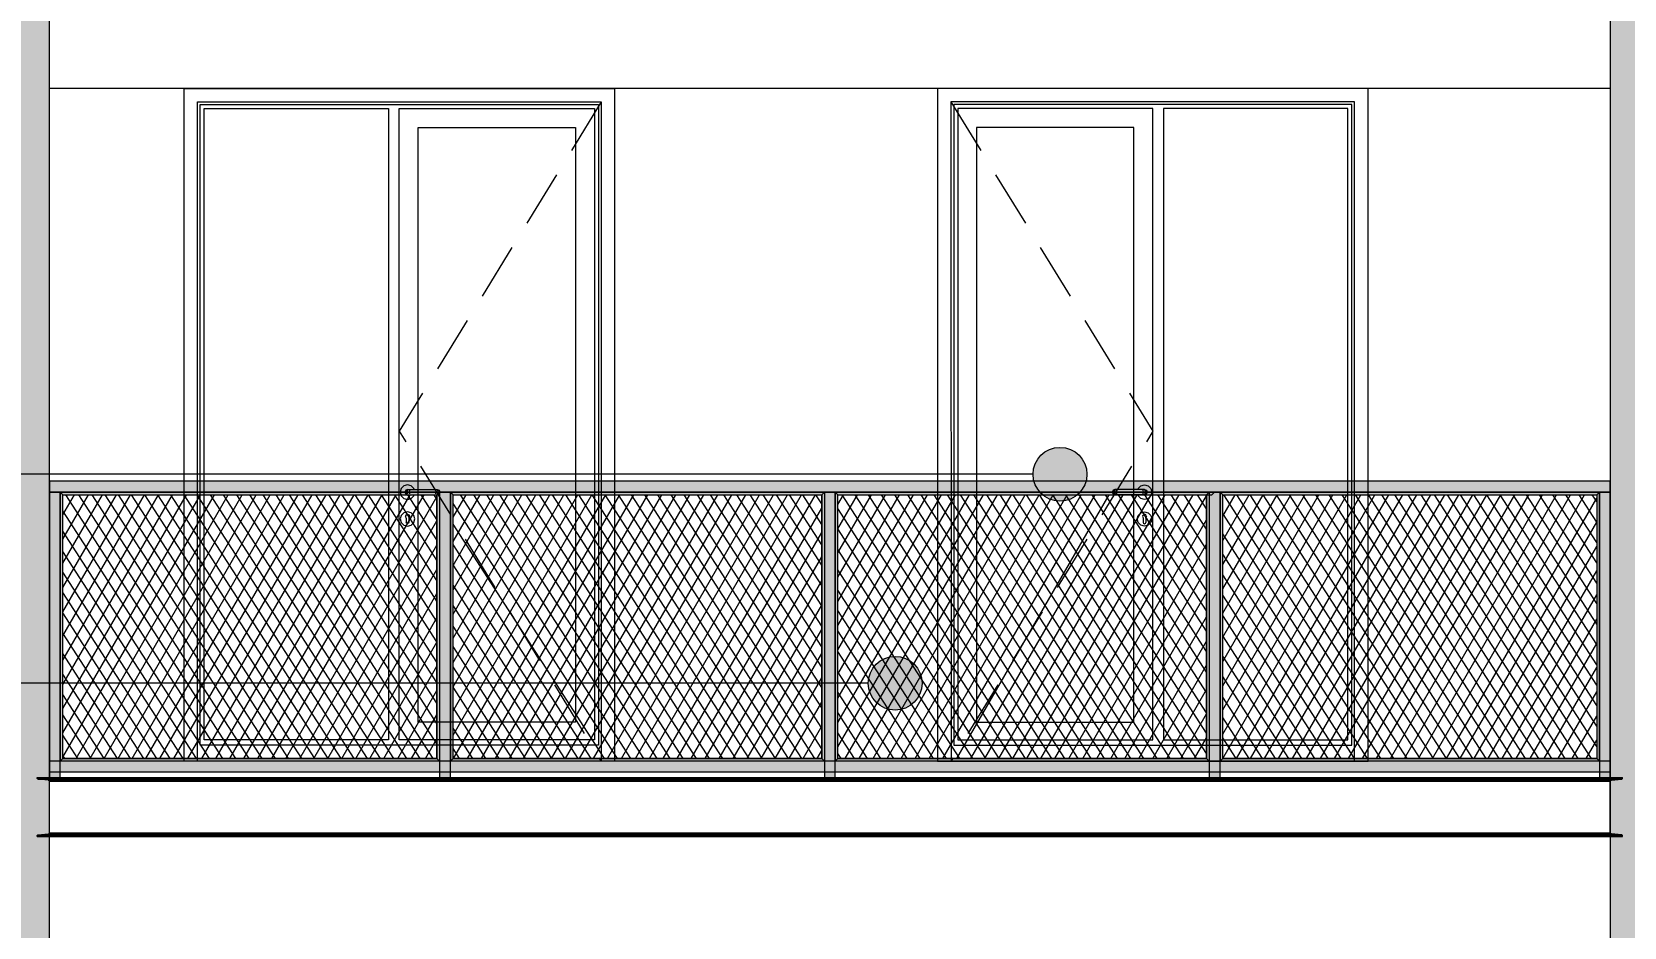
# Model space of a CAD drawing. Header units: millimetres. Extents: x 476244520 to 476657119, y 4620824743 to 4621446928.
# Drawn here: x 476540564 to 476546481, y 4621075329 to 4621078656 of the extents above; entities that cross this region are included whole.
import ezdxf

# ---------------------------------------------------------------- set-up
doc = ezdxf.new("R2010")
doc.units = ezdxf.units.MM
doc.header["$MEASUREMENT"] = 0
doc.linetypes.add('Hidden Line', pattern=[317.5, 211.666667, -105.833333])
for name, color, linetype, lineweight in [('2D Drafting - General_Pen_No__30_Pen_No__9_Pen_No__9_Pen_No__253', 252, 'Continuous', 0), ('2D Drafting - General_Pen_No__30_Pen_No__9_Pen_No__9_Pen_No__7', 7, 'Continuous', 0), ('2D Drafting - General_Pen_No__7_Pen_No__7', 7, 'Continuous', 0), ('New_2D Drafting - General_Pen_No__30_Pen_No__9_Pen_No__9_Pen_No__255', 255, 'Continuous', 0), ('New_2D Drafting - General_Pen_No__30_Pen_No__9_Pen_No__9_Pen_No__7', 7, 'Continuous', 0), ('New_2D Drafting - General_Pen_No__4', 7, 'Continuous', 0), ('New_2D Drafting - General_Pen_No__7', 7, 'Continuous', 0), ('New_Structural - Bearing_Pen_No__250', 7, 'Continuous', 0), ('Structural - Bearing_Pen_No__250', 7, 'Continuous', 0), ('zoma_Pen_No__142', 142, 'Continuous', 0), ('zoma_Pen_No__5_Pen_No__142', 142, 'Continuous', 0)]:
    doc.layers.add(name, color=color, linetype=linetype, lineweight=lineweight)
doc.layers.add('zoma', color=7, linetype='Continuous')
doc.layers.add('zoma_Pen_No__5', color=7, linetype='Continuous')
doc.styles.add('GENERATED_STYLE_2', font='arial.ttf')
doc.dimstyles.new('GENERATED_STYLE__1', dxfattribs={"dimtxt": 200, "dimasz": 64.421331, "dimexe": 0.18, "dimexo": 3, "dimgap": 0.09, "dimtad": 1, "dimtih": 1, "dimtoh": 1, "dimlfac": 0.001, "dimzin": 0, "dimdsep": 46, "dimtxsty": 'GENERATED_STYLE_2', "dimblk": 'ARROWHEAD_2', "dimblk1": 'ARROWHEAD_2', "dimblk2": 'ARROWHEAD_2', "dimcen": 0.09, "dimclrd": 142, "dimclre": 142, "dimclrt": 142, "dimadec": 0, "dimazin": 0, "dimtfac": 1, "dimtdec": 4, "dimtmove": 0, "dimatfit": 3, "dimfxl": 1, "dimtolj": 1, "dimtzin": 0, "dimarcsym": 0})
pattern_1 = [(60, (476844527.15, 4621385791.044), (-38.971143, 22.5), []), (122.833095, (476844527.15, 4621385791.044), (36.8060797, 18.75), [])]

# ---------------------------------------------------------------- blocks, each defined once
blk = doc.blocks.new('*D172', base_point=(476844527.1, 4621385791))
at = {"layer": 'zoma_Pen_No__142', "color": 142, "linetype": 'Continuous', "lineweight": 0, "transparency": 16777216}
for p, q in [((476539702.8, 4621067661.4), (476539702.8, 4621067788.5)), ((476581502.8, 4621067661.4), (476581502.8, 4621067788.5)), ((476539661.3, 4621067725), (476539702.8, 4621067725)), ((476539727.3, 4621067767.3), (476539678.3, 4621067682.6)), ((476539702.8, 4621067725), (476581502.8, 4621067725)), ((476581478.3, 4621067682.6), (476581527.3, 4621067767.3)), ((476581502.8, 4621067725), (476581544.2, 4621067725))]:
    blk.add_line(p, q, dxfattribs=at)
at = {"layer": 'zoma_Pen_No__142', "color": 142, "lineweight": 0, "transparency": 16777216, "insert": (476560260.9, 4621067765), "char_height": 200, "attachment_point": 7, "style": 'GENERATED_STYLE_2'}
blk.add_mtext('\\A1;{\\pql;\\fArial CYR|b0|i0|c204|p34;41.80}', dxfattribs=at)
blk = doc.blocks.new('ARROWHEAD_2')
at = {"color": 0, "linetype": 'Continuous', "lineweight": 0}
for p, q in [((0, 0), (-1, 0)), ((-0.378, -0.655), (0.378, 0.655))]:
    blk.add_line(p, q, dxfattribs=at)
blk = doc.blocks.new('Line_11', base_point=(476544384.3, 4621077011.7))
at = {"layer": 'zoma_Pen_No__5_Pen_No__142', "linetype": 'Continuous', "lineweight": 0}
blk.add_hatch(color=142, dxfattribs=at).paths.add_polyline_path([(476544284.3, 4621077011.7), (476544291.9, 4621076973.4), (476544313.6, 4621076941), (476544346.1, 4621076919.3), (476544384.3, 4621076911.7), (476544422.6, 4621076919.3), (476544455, 4621076941), (476544476.7, 4621076973.4), (476544484.3, 4621077011.7), (476544476.7, 4621077050), (476544455, 4621077082.4), (476544422.6, 4621077104.1), (476544384.3, 4621077111.7), (476544346.1, 4621077104.1), (476544313.6, 4621077082.4), (476544291.9, 4621077050)])
at = {"layer": 'zoma_Pen_No__5_Pen_No__142', "color": 142, "linetype": 'Continuous', "lineweight": 0}
blk.add_line((476544284.3, 4621077011.7), (476530057.6, 4621077011.7), dxfattribs=at)
blk.add_circle((476544384.3, 4621077011.7), 100, dxfattribs=at)
blk = doc.blocks.new('Line_13', base_point=(476543771.8, 4621076235.2))
at = {"layer": 'zoma_Pen_No__5_Pen_No__142', "linetype": 'Continuous', "lineweight": 0}
blk.add_hatch(color=142, dxfattribs=at).paths.add_polyline_path([(476543671.8, 4621076235.2), (476543679.4, 4621076196.9), (476543701.1, 4621076164.5), (476543733.5, 4621076142.8), (476543771.8, 4621076135.2), (476543810.1, 4621076142.8), (476543842.5, 4621076164.5), (476543864.2, 4621076196.9), (476543871.8, 4621076235.2), (476543864.2, 4621076273.4), (476543842.5, 4621076305.9), (476543810.1, 4621076327.6), (476543771.8, 4621076335.2), (476543733.5, 4621076327.6), (476543701.1, 4621076305.9), (476543679.4, 4621076273.4)])
at = {"layer": 'zoma_Pen_No__5_Pen_No__142', "color": 142, "linetype": 'Continuous', "lineweight": 0}
blk.add_line((476543671.8, 4621076235.2), (476530051.6, 4621076235.2), dxfattribs=at)
blk.add_circle((476543771.8, 4621076235.2), 100, dxfattribs=at)

msp = doc.modelspace()

# ---------------------------------------------------------------- hatches: boundary and pattern name
at = {"layer": '2D Drafting - General_Pen_No__30_Pen_No__9_Pen_No__9_Pen_No__253', "linetype": 'Continuous', "lineweight": 0}
h = msp.add_hatch(dxfattribs=at)
h.set_pattern_fill('BRICK___RUNNING_BOND', color=252, style=0, pattern_type=2)
h.set_pattern_definition([(0, (476584677.18, 4621075479.1), (0, 66.64), []), (90, (476584677.18, 4621075479.1), (-244.8, 0), [66.64, -66.64]), (90, (476584799.58, 4621075545.74), (-244.8, 0), [66.64, -66.64])])
h.paths.add_polyline_path([(476539459.138, 4621072645.531), (476540629.005, 4621072645.531), (476540629.014, 4621075245.539), (476540629.014, 4621076667.176), (476540629.014, 4621084845.531), (476540629.014, 4621085057.885), (476540629.014, 4621085545.532), (476546429.014, 4621085545.532), (476546429.014, 4621072645.531), (476553686.976, 4621072645.531), (476553729.155, 4621072645.531), (476553729.155, 4621075945.533), (476553729.155, 4621078445.544), (476553729.155, 4621079070.057), (476553729.155, 4621085545.544), (476557529.011, 4621085545.544), (476557529.011, 4621075245.549), (476556929.206, 4621075245.549), (476556929.206, 4621070445.499), (476563929.127, 4621070445.499), (476563929.127, 4621075251.999), (476563329.323, 4621075251.999), (476563329.323, 4621085545.544), (476567129.179, 4621085545.544), (476567129.179, 4621072645.445), (476569940.806, 4621072645.445), (476569940.806, 4621072645.531), (476570829.494, 4621072645.531), (476572429.494, 4621072645.531), (476574429.014, 4621072645.531), (476574429.014, 4621085545.532), (476580229.014, 4621085545.532), (476580229.014, 4621072645.531), (476581399.049, 4621072645.531), (476581399.049, 4621085945.125), (476580317.511, 4621085945.125), (476574428.978, 4621085945.125), (476553729.155, 4621085945.125), (476546829.014, 4621085945.125), (476539459.138, 4621085945.125)])
h.paths.add_polyline_path([(476546829.014, 4621082345.544), (476546829.014, 4621084845.531), (476553329.014, 4621084845.531), (476553329.014, 4621082345.544)], flags=0)
h.paths.add_polyline_path([(476546829.014, 4621075945.533), (476546829.014, 4621078445.544), (476553329.014, 4621078445.544), (476553329.014, 4621075945.533)], flags=0)
h.paths.add_polyline_path([(476546829.014, 4621079145.544), (476546829.014, 4621081645.544), (476553329.014, 4621081645.544), (476553329.014, 4621079145.544)], flags=0)
h.paths.add_polyline_path([(476549474.939, 4621072745.581), (476549479.055, 4621072745.581), (476549479.055, 4621075245.581), (476547879.055, 4621075245.582), (476547879.055, 4621072745.581)], flags=0)
h.paths.add_polyline_path([(476559629.231, 4621083245.531), (476559629.231, 4621084845.531), (476558029.231, 4621084845.531), (476558029.231, 4621083245.531)], flags=0)
h.paths.add_polyline_path([(476559629.231, 4621073645.531), (476559629.231, 4621075245.531), (476558029.231, 4621075245.531), (476558029.231, 4621073645.531)], flags=0)
h.paths.add_polyline_path([(476558029.236, 4621076845.531), (476559629.236, 4621076845.531), (476559629.236, 4621078445.531), (476558029.236, 4621078445.531)], flags=0)
h.paths.add_polyline_path([(476559629.236, 4621080045.531), (476559629.236, 4621081645.531), (476558029.236, 4621081645.531), (476558029.236, 4621080045.531)], flags=0)
h.paths.add_polyline_path([(476559629.014, 4621071445.531), (476559629.014, 4621072045.531), (476558029.442, 4621072045.531), (476558029.442, 4621071445.531)], flags=0)
h.paths.add_polyline_path([(476561228.792, 4621078445.531), (476561228.792, 4621076845.531), (476562828.792, 4621076845.531), (476562828.792, 4621078445.531)], flags=0)
h.paths.add_polyline_path([(476561228.792, 4621080045.531), (476562828.792, 4621080045.531), (476562828.792, 4621081645.531), (476561228.792, 4621081645.531)], flags=0)
h.paths.add_polyline_path([(476561228.797, 4621084845.531), (476561228.797, 4621083245.531), (476562828.797, 4621083245.531), (476562828.797, 4621084845.531)], flags=0)
h.paths.add_polyline_path([(476562828.369, 4621071445.531), (476562828.369, 4621072045.531), (476561228.797, 4621072045.531), (476561228.797, 4621071445.531)], flags=0)
h.paths.add_polyline_path([(476561228.797, 4621073645.531), (476562828.797, 4621073645.531), (476562828.797, 4621075245.531), (476561228.797, 4621075245.531)], flags=0)
h.paths.add_polyline_path([(476568178.997, 4621081645.582), (476568178.997, 4621079145.581), (476569778.997, 4621079145.581), (476569778.997, 4621081645.581)], flags=0)
h.paths.add_polyline_path([(476569778.997, 4621075945.581), (476569778.997, 4621078445.581), (476568178.997, 4621078445.582), (476568178.997, 4621075945.581)], flags=0)
h.paths.add_polyline_path([(476568178.997, 4621082345.581), (476569778.997, 4621082345.581), (476569778.997, 4621084845.581), (476568178.997, 4621084845.582)], flags=0)
h.paths.add_polyline_path([(476571779.011, 4621084845.581), (476571779.011, 4621082345.581), (476573379.011, 4621082345.581), (476573379.011, 4621084845.582)], flags=0)
h.paths.add_polyline_path([(476571779.011, 4621081645.581), (476571779.011, 4621079145.581), (476573379.011, 4621079145.581), (476573379.011, 4621081645.582)], flags=0)
h.paths.add_polyline_path([(476571779.011, 4621075245.581), (476571779.011, 4621072745.581), (476571783.128, 4621072745.581), (476573379.011, 4621072745.581), (476573379.011, 4621075245.582)], flags=0)
h.paths.add_polyline_path([(476571779.011, 4621075945.581), (476573379.011, 4621075945.581), (476573379.011, 4621078445.582), (476571779.011, 4621078445.581)], flags=0)
at = {"layer": 'New_2D Drafting - General_Pen_No__30_Pen_No__9_Pen_No__9_Pen_No__255', "linetype": 'Continuous', "lineweight": 0}
for points in [[(476540629.014, 4621076985.535), (476540629.014, 4621076945.535), (476546429.014, 4621076945.535), (476546429.014, 4621076985.535)], [(476540629.014, 4621075885.541), (476540669.014, 4621075885.541), (476540669.014, 4621076945.535), (476540629.014, 4621076945.535)], [(476540669.014, 4621075945.507), (476540679.014, 4621075955.507), (476540679.014, 4621076935.535), (476540669.014, 4621076945.535)], [(476542069.014, 4621076935.535), (476542079.014, 4621076945.535), (476540669.014, 4621076945.535), (476540679.014, 4621076935.535)], [(476542079.014, 4621075945.507), (476542069.014, 4621075955.507), (476542069.014, 4621076935.535), (476542079.014, 4621076945.535)], [(476542079.014, 4621075885.507), (476542119.014, 4621075885.507), (476542119.014, 4621076945.535), (476542079.014, 4621076945.535)], [(476542119.014, 4621075945.533), (476542129.014, 4621075955.533), (476542129.014, 4621076935.561), (476542119.014, 4621076945.561)], [(476543499.014, 4621076935.535), (476543509.014, 4621076945.535), (476542119.014, 4621076945.535), (476542129.014, 4621076935.535)], [(476543509.014, 4621075945.507), (476543499.014, 4621075955.507), (476543499.014, 4621076935.535), (476543509.014, 4621076945.535)], [(476543509.014, 4621075885.507), (476543549.014, 4621075885.507), (476543549.014, 4621076945.535), (476543509.014, 4621076945.535)], [(476543549.014, 4621075945.533), (476543559.014, 4621075955.533), (476543559.014, 4621076935.561), (476543549.014, 4621076945.561)], [(476544949.014, 4621076935.561), (476544959.014, 4621076945.561), (476543549.014, 4621076945.561), (476543559.014, 4621076935.561)], [(476544939.014, 4621075945.507), (476544929.014, 4621075955.507), (476544929.014, 4621076935.535), (476544939.014, 4621076945.535)], [(476544939.014, 4621075885.507), (476544979.014, 4621075885.507), (476544979.014, 4621076945.535), (476544939.014, 4621076945.535)], [(476544979.014, 4621075945.533), (476544989.014, 4621075955.533), (476544989.014, 4621076935.535), (476544979.014, 4621076945.535)], [(476546379.04, 4621076935.535), (476546389.04, 4621076945.535), (476544979.014, 4621076945.535), (476544989.014, 4621076935.535)], [(476546389.014, 4621076945.535), (476546378.928, 4621076935.535), (476546378.928, 4621075955.533), (476546389.014, 4621075945.533)], [(476546389.014, 4621075885.541), (476546429.014, 4621075885.541), (476546429.014, 4621076945.535), (476546389.014, 4621076945.535)], [(476542069.014, 4621075955.533), (476542079.014, 4621075945.533), (476540669.04, 4621075945.533), (476540679.04, 4621075955.533)], [(476543499.014, 4621075955.507), (476543508.989, 4621075945.533), (476542118.988, 4621075945.533), (476542128.994, 4621075955.539)], [(476544929.014, 4621075955.559), (476544939.04, 4621075945.533), (476543549.014, 4621075945.533), (476543559.04, 4621075955.559)], [(476546378.928, 4621075955.533), (476546389.014, 4621075945.533), (476544979.014, 4621075945.533), (476544989.014, 4621075955.533)], [(476540629.014, 4621075945.533), (476540629.014, 4621075905.533), (476546429.014, 4621075905.533), (476546429.014, 4621075945.533)]]:
    msp.add_hatch(color=255, dxfattribs=at).paths.add_polyline_path(points)
at = {"layer": 'New_2D Drafting - General_Pen_No__7', "linetype": 'Continuous', "lineweight": 0}
h = msp.add_hatch(dxfattribs=at)
h.set_pattern_fill('BATT_INSULATION', style=0, pattern_type=2)
h.set_pattern_definition(pattern_1)
h.paths.add_polyline_path([(476540679.014, 4621076935.535), (476542069.014, 4621076935.535), (476542069.014, 4621075955.533), (476540679.014, 4621075955.533)])
h = msp.add_hatch(dxfattribs=at)
h.set_pattern_fill('BATT_INSULATION', style=0, pattern_type=2)
h.set_pattern_definition(pattern_1)
h.paths.add_polyline_path([(476542128.988, 4621076935.535), (476543499.014, 4621076935.535), (476543499.014, 4621075955.507), (476542128.988, 4621075955.507)])
h = msp.add_hatch(dxfattribs=at)
h.set_pattern_fill('BATT_INSULATION', style=0, pattern_type=2)
h.set_pattern_definition(pattern_1)
h.paths.add_polyline_path([(476543559.014, 4621076935.561), (476544929.014, 4621076935.561), (476544929.014, 4621075955.559), (476543559.014, 4621075955.559)])
h = msp.add_hatch(dxfattribs=at)
h.set_pattern_fill('BATT_INSULATION', style=0, pattern_type=2)
h.set_pattern_definition(pattern_1)
h.paths.add_polyline_path([(476544989.014, 4621076935.535), (476546378.928, 4621076935.535), (476546378.928, 4621075955.533), (476544989.014, 4621075955.533)])

# ---------------------------------------------------------------- linework, layer by layer
at = {"layer": '2D Drafting - General_Pen_No__30_Pen_No__9_Pen_No__9_Pen_No__7', "color": 7, "linetype": 'Continuous', "lineweight": 0, "flags": 128}
msp.add_lwpolyline([(476574428.978, 4621085945.125), (476553729.155, 4621085945.125), (476546829.014, 4621085945.125), (476539459.138, 4621085945.125), (476539459.138, 4621072645.531), (476540629.005, 4621072645.531), (476540629.014, 4621075245.539), (476540629.014, 4621076667.176), (476540629.014, 4621084845.531), (476540629.014, 4621085057.885), (476540629.014, 4621085545.532), (476546429.014, 4621085545.532), (476546429.014, 4621072645.531), (476553686.976, 4621072645.531), (476553729.155, 4621072645.531), (476553729.155, 4621075945.533), (476553729.155, 4621078445.544), (476553729.155, 4621079070.057), (476553729.155, 4621085545.544), (476557529.011, 4621085545.544), (476557529.011, 4621075245.549), (476556929.206, 4621075245.549), (476556929.206, 4621070445.499), (476563929.127, 4621070445.499)], dxfattribs=at)
at = {"layer": '2D Drafting - General_Pen_No__7_Pen_No__7', "color": 7, "linetype": 'Continuous', "lineweight": 0, "flags": 128}
for points in [[(476542724.882, 4621075945.538), (476541128.999, 4621075945.543), (476541129.007, 4621078445.544), (476542729.007, 4621078445.538)], [(476542729.007, 4621078445.538), (476542728.999, 4621075945.538), (476542724.882, 4621075945.538)], [(476543933.435, 4621075945.538), (476545529.319, 4621075945.544), (476545529.31, 4621078445.544), (476543929.31, 4621078445.538)], [(476543929.31, 4621078445.538), (476543929.319, 4621075945.538), (476543933.435, 4621075945.538)]]:
    msp.add_lwpolyline(points, dxfattribs=at)
for points in [[(476541179.007, 4621078395.542), (476542679.007, 4621078395.537), (476542678.999, 4621075945.538), (476541178.999, 4621075945.545)], [(476541189.007, 4621078385.542), (476542669.007, 4621078385.537), (476542668.999, 4621076005.54), (476541188.999, 4621076005.545)], [(476545479.31, 4621078395.542), (476543979.31, 4621078395.537), (476543979.319, 4621075945.538), (476545479.319, 4621075945.545)], [(476545469.31, 4621078385.542), (476543989.31, 4621078385.537), (476543989.318, 4621076005.54), (476545469.318, 4621076005.545)], [(476541204.007, 4621078370.542), (476541889.007, 4621078370.54), (476541888.999, 4621076025.542), (476541203.999, 4621076025.545)], [(476541929.003, 4621078370.54), (476542654.007, 4621078370.537), (476542653.999, 4621076025.54), (476541928.999, 4621076025.542)], [(476544729.314, 4621078370.54), (476544004.31, 4621078370.537), (476544004.318, 4621076025.54), (476544729.318, 4621076025.542)], [(476545454.31, 4621078370.542), (476544769.31, 4621078370.54), (476544769.318, 4621076025.542), (476545454.318, 4621076025.545)], [(476541999.007, 4621078300.539), (476542584.007, 4621078300.537), (476542583.999, 4621076090.54), (476541998.999, 4621076090.542)], [(476544659.31, 4621078300.54), (476544074.31, 4621078300.538), (476544074.318, 4621076090.54), (476544659.318, 4621076090.542)]]:
    msp.add_lwpolyline(points, close=True, dxfattribs=at)
at = {"layer": '2D Drafting - General_Pen_No__7_Pen_No__7', "color": 7, "linetype": 'Hidden Line', "lineweight": 0, "flags": 128}
for points in [[(476542679.007, 4621078395.537), (476541929.003, 4621077171.417), (476542678.222, 4621075946.822)], [(476543979.31, 4621078395.537), (476544729.314, 4621077171.417), (476543980.095, 4621075946.822)]]:
    msp.add_lwpolyline(points, dxfattribs=at)
at = {"layer": 'New_2D Drafting - General_Pen_No__30_Pen_No__9_Pen_No__9_Pen_No__7', "color": 7, "linetype": 'Continuous', "lineweight": 0, "flags": 128}
for points in [[(476540629.014, 4621076985.535), (476540629.014, 4621076945.535), (476546429.014, 4621076945.535), (476546429.014, 4621076985.535)], [(476540629.014, 4621075885.541), (476540669.014, 4621075885.541), (476540669.014, 4621076945.535), (476540629.014, 4621076945.535)], [(476540669.014, 4621075945.507), (476540679.014, 4621075955.507), (476540679.014, 4621076935.535), (476540669.014, 4621076945.535)], [(476542069.014, 4621076935.535), (476542079.014, 4621076945.535), (476540669.014, 4621076945.535), (476540679.014, 4621076935.535)], [(476542079.014, 4621075945.507), (476542069.014, 4621075955.507), (476542069.014, 4621076935.535), (476542079.014, 4621076945.535)], [(476542079.014, 4621075885.507), (476542119.014, 4621075885.507), (476542119.014, 4621076945.535), (476542079.014, 4621076945.535)], [(476542119.014, 4621075945.533), (476542129.014, 4621075955.533), (476542129.014, 4621076935.561), (476542119.014, 4621076945.561)], [(476543499.014, 4621076935.535), (476543509.014, 4621076945.535), (476542119.014, 4621076945.535), (476542129.014, 4621076935.535)], [(476543509.014, 4621075945.507), (476543499.014, 4621075955.507), (476543499.014, 4621076935.535), (476543509.014, 4621076945.535)], [(476543509.014, 4621075885.507), (476543549.014, 4621075885.507), (476543549.014, 4621076945.535), (476543509.014, 4621076945.535)], [(476543549.014, 4621075945.533), (476543559.014, 4621075955.533), (476543559.014, 4621076935.561), (476543549.014, 4621076945.561)], [(476544949.014, 4621076935.561), (476544959.014, 4621076945.561), (476543549.014, 4621076945.561), (476543559.014, 4621076935.561)], [(476544939.014, 4621075945.507), (476544929.014, 4621075955.507), (476544929.014, 4621076935.535), (476544939.014, 4621076945.535)], [(476544939.014, 4621075885.507), (476544979.014, 4621075885.507), (476544979.014, 4621076945.535), (476544939.014, 4621076945.535)], [(476544979.014, 4621075945.533), (476544989.014, 4621075955.533), (476544989.014, 4621076935.535), (476544979.014, 4621076945.535)], [(476546379.04, 4621076935.535), (476546389.04, 4621076945.535), (476544979.014, 4621076945.535), (476544989.014, 4621076935.535)], [(476546389.014, 4621076945.535), (476546378.928, 4621076935.535), (476546378.928, 4621075955.533), (476546389.014, 4621075945.533)], [(476546389.014, 4621075885.541), (476546429.014, 4621075885.541), (476546429.014, 4621076945.535), (476546389.014, 4621076945.535)], [(476542069.014, 4621075955.533), (476542079.014, 4621075945.533), (476540669.04, 4621075945.533), (476540679.04, 4621075955.533)], [(476543499.014, 4621075955.507), (476543508.989, 4621075945.533), (476542118.988, 4621075945.533), (476542128.994, 4621075955.539)], [(476544929.014, 4621075955.559), (476544939.04, 4621075945.533), (476543549.014, 4621075945.533), (476543559.04, 4621075955.559)], [(476546378.928, 4621075955.533), (476546389.014, 4621075945.533), (476544979.014, 4621075945.533), (476544989.014, 4621075955.533)], [(476540629.014, 4621075945.533), (476540629.014, 4621075905.533), (476546429.014, 4621075905.533), (476546429.014, 4621075945.533)]]:
    msp.add_lwpolyline(points, close=True, dxfattribs=at)
at = {"layer": 'New_2D Drafting - General_Pen_No__4', "color": 7, "linetype": 'Continuous', "lineweight": 0, "flags": 128}
for points in [[(476540679.014, 4621076935.535), (476542069.014, 4621076935.535), (476542069.014, 4621075955.533), (476540679.014, 4621075955.533)], [(476542128.988, 4621076935.535), (476543499.014, 4621076935.535), (476543499.014, 4621075955.507), (476542128.988, 4621075955.507)], [(476543559.014, 4621076935.561), (476544929.014, 4621076935.561), (476544929.014, 4621075955.559), (476543559.014, 4621075955.559)], [(476544989.014, 4621076935.535), (476546378.928, 4621076935.535), (476546378.928, 4621075955.533), (476544989.014, 4621075955.533)]]:
    msp.add_lwpolyline(points, close=True, dxfattribs=at)
at = {"layer": 'New_Structural - Bearing_Pen_No__250', "color": 7, "linetype": 'Continuous', "lineweight": 0}
for p, q in [((476546429.014, 4621078445.531), (476540629.014, 4621078445.531)), ((476541936.51, 4621076959.041), (476541932.893, 4621076945.541)), ((476541946.393, 4621076968.923), (476541936.51, 4621076959.041)), ((476541959.893, 4621076972.541), (476541946.393, 4621076968.923)), ((476541952.822, 4621076952.612), (476541949.893, 4621076945.541)), ((476541954.374, 4621076952.612), (476541951.615, 4621076945.541)), ((476541959.893, 4621076955.541), (476541952.822, 4621076952.612)), ((476541959.188, 4621076952.612), (476541957.076, 4621076945.541)), ((476541973.393, 4621076968.923), (476541959.893, 4621076972.541)), ((476541959.893, 4621076955.541), (476541961.034, 4621076955.541)), ((476541961.034, 4621076955.541), (476541964.286, 4621076955.541)), ((476541964.286, 4621076955.541), (476541969.152, 4621076955.541)), ((476541966.393, 4621076952.612), (476541965.251, 4621076945.541)), ((476541969.152, 4621076955.541), (476541974.893, 4621076955.541)), ((476541983.275, 4621076959.04), (476541973.393, 4621076968.923)), ((476541974.893, 4621076955.541), (476542054.893, 4621076955.54)), ((476541984.213, 4621076955.54), (476541983.275, 4621076959.04)), ((476542054.893, 4621076955.54), (476542060.633, 4621076955.54)), ((476542060.633, 4621076955.54), (476542065.499, 4621076955.54)), ((476542063.392, 4621076952.611), (476542064.535, 4621076945.54)), ((476542065.499, 4621076955.54), (476542068.751, 4621076955.54)), ((476542068.751, 4621076955.54), (476542069.893, 4621076955.54)), ((476542069.893, 4621076955.54), (476542076.964, 4621076952.611)), ((476542070.597, 4621076952.611), (476542072.709, 4621076945.54)), ((476542075.412, 4621076952.611), (476542078.171, 4621076945.54)), ((476542076.964, 4621076952.611), (476542079.893, 4621076945.54)), ((476544581.354, 4621076952.611), (476544578.425, 4621076945.54)), ((476544582.906, 4621076952.611), (476544580.147, 4621076945.54)), ((476544588.425, 4621076955.54), (476544581.354, 4621076952.611)), ((476544587.72, 4621076952.611), (476544585.609, 4621076945.54)), ((476544589.567, 4621076955.54), (476544588.425, 4621076955.54)), ((476544592.818, 4621076955.54), (476544589.567, 4621076955.54)), ((476544597.685, 4621076955.54), (476544592.818, 4621076955.54)), ((476544594.926, 4621076952.611), (476544593.783, 4621076945.54)), ((476544603.425, 4621076955.54), (476544597.685, 4621076955.54)), ((476544683.425, 4621076955.541), (476544603.425, 4621076955.54)), ((476544674.104, 4621076955.541), (476544675.042, 4621076959.041)), ((476544675.042, 4621076959.041), (476544684.925, 4621076968.923)), ((476544689.165, 4621076955.541), (476544683.425, 4621076955.541)), ((476544684.925, 4621076968.923), (476544698.425, 4621076972.541)), ((476544694.031, 4621076955.541), (476544689.165, 4621076955.541)), ((476544691.924, 4621076952.612), (476544693.067, 4621076945.541)), ((476544697.283, 4621076955.541), (476544694.031, 4621076955.541)), ((476544698.425, 4621076955.541), (476544697.283, 4621076955.541)), ((476544698.425, 4621076972.541), (476544711.925, 4621076968.923)), ((476544698.425, 4621076955.541), (476544705.496, 4621076952.612)), ((476544699.129, 4621076952.612), (476544701.241, 4621076945.541)), ((476544703.944, 4621076952.612), (476544706.703, 4621076945.541)), ((476544705.496, 4621076952.612), (476544708.425, 4621076945.541)), ((476544711.925, 4621076968.923), (476544721.807, 4621076959.041)), ((476544721.807, 4621076959.041), (476544725.425, 4621076945.541)), ((476541932.893, 4621076945.541), (476541936.51, 4621076932.041)), ((476541936.51, 4621076932.041), (476541946.392, 4621076922.158)), ((476541946.392, 4621076922.158), (476541959.892, 4621076918.541)), ((476541949.893, 4621076945.541), (476541952.821, 4621076938.47)), ((476541951.615, 4621076945.541), (476541954.374, 4621076938.47)), ((476541952.821, 4621076938.47), (476541959.893, 4621076935.541)), ((476541957.076, 4621076945.541), (476541959.188, 4621076938.47)), ((476541959.892, 4621076918.541), (476541973.392, 4621076922.158)), ((476541959.893, 4621076935.541), (476541961.034, 4621076935.541)), ((476541961.034, 4621076935.541), (476541964.286, 4621076935.541)), ((476541964.286, 4621076935.541), (476541969.152, 4621076935.541)), ((476541965.251, 4621076945.541), (476541966.393, 4621076938.469)), ((476541969.152, 4621076935.541), (476541974.893, 4621076935.541)), ((476541973.392, 4621076922.158), (476541983.275, 4621076932.04)), ((476541974.893, 4621076935.541), (476542054.893, 4621076935.54)), ((476541983.275, 4621076932.04), (476541984.213, 4621076935.54)), ((476542054.893, 4621076935.54), (476542060.633, 4621076935.54)), ((476542060.633, 4621076935.54), (476542065.499, 4621076935.54)), ((476542064.535, 4621076945.54), (476542063.392, 4621076938.469)), ((476542065.499, 4621076935.54), (476542068.751, 4621076935.54)), ((476542068.751, 4621076935.54), (476542069.893, 4621076935.54)), ((476542076.964, 4621076938.469), (476542069.893, 4621076935.54)), ((476542072.709, 4621076945.54), (476542070.597, 4621076938.469)), ((476542078.171, 4621076945.54), (476542075.412, 4621076938.469)), ((476542079.893, 4621076945.54), (476542076.964, 4621076938.469)), ((476544578.425, 4621076945.54), (476544581.354, 4621076938.469)), ((476544580.147, 4621076945.54), (476544582.906, 4621076938.469)), ((476544581.354, 4621076938.469), (476544588.425, 4621076935.54)), ((476544585.609, 4621076945.54), (476544587.72, 4621076938.469)), ((476544589.567, 4621076935.54), (476544588.425, 4621076935.54)), ((476544592.818, 4621076935.54), (476544589.567, 4621076935.54)), ((476544597.685, 4621076935.54), (476544592.818, 4621076935.54)), ((476544593.783, 4621076945.54), (476544594.926, 4621076938.469)), ((476544603.425, 4621076935.54), (476544597.685, 4621076935.54)), ((476544683.425, 4621076935.541), (476544603.425, 4621076935.54)), ((476544675.042, 4621076932.041), (476544674.104, 4621076935.541)), ((476544684.925, 4621076922.158), (476544675.042, 4621076932.041)), ((476544689.165, 4621076935.541), (476544683.425, 4621076935.541)), ((476544698.425, 4621076918.541), (476544684.925, 4621076922.158)), ((476544694.031, 4621076935.541), (476544689.165, 4621076935.541)), ((476544693.067, 4621076945.541), (476544691.924, 4621076938.47)), ((476544697.283, 4621076935.541), (476544694.031, 4621076935.541)), ((476544698.425, 4621076935.541), (476544697.283, 4621076935.541)), ((476544705.496, 4621076938.47), (476544698.425, 4621076935.541)), ((476544711.925, 4621076922.158), (476544698.425, 4621076918.541)), ((476544701.241, 4621076945.541), (476544699.129, 4621076938.47)), ((476544706.703, 4621076945.541), (476544703.944, 4621076938.47)), ((476544708.425, 4621076945.541), (476544705.496, 4621076938.47)), ((476544721.808, 4621076932.041), (476544711.925, 4621076922.158)), ((476544725.425, 4621076945.541), (476544721.808, 4621076932.041)), ((476541936.51, 4621076859.041), (476541932.892, 4621076845.541)), ((476541932.892, 4621076845.541), (476541936.509, 4621076832.041)), ((476541946.392, 4621076868.923), (476541936.51, 4621076859.041)), ((476541959.892, 4621076872.541), (476541946.392, 4621076868.923)), ((476541953.172, 4621076857.18), (476541952.424, 4621076855.233)), ((476541954.892, 4621076849.941), (476541952.424, 4621076855.233)), ((476541953.172, 4621076857.18), (476541954.517, 4621076860.684)), ((476541954.517, 4621076860.684), (476541959.892, 4621076862.966)), ((476541954.892, 4621076848.427), (476541954.892, 4621076849.941)), ((476541954.892, 4621076848.427), (476541954.892, 4621076845.541)), ((476541954.892, 4621076845.541), (476541954.892, 4621076842.654)), ((476541954.892, 4621076842.654), (476541954.892, 4621076836.88)), ((476541954.892, 4621076836.88), (476541954.892, 4621076833.041)), ((476541973.392, 4621076868.923), (476541959.892, 4621076872.541)), ((476541959.892, 4621076862.966), (476541965.267, 4621076860.684)), ((476541967.36, 4621076855.233), (476541964.892, 4621076849.941)), ((476541964.892, 4621076849.941), (476541964.892, 4621076848.427)), ((476541964.892, 4621076848.427), (476541964.892, 4621076845.541)), ((476541964.892, 4621076845.541), (476541964.892, 4621076842.654)), ((476541964.892, 4621076842.654), (476541964.892, 4621076836.88)), ((476541964.892, 4621076836.88), (476541964.892, 4621076833.041)), ((476541966.613, 4621076857.18), (476541965.267, 4621076860.684)), ((476541966.613, 4621076857.18), (476541967.36, 4621076855.233)), ((476541983.275, 4621076859.04), (476541973.392, 4621076868.923)), ((476541986.892, 4621076845.54), (476541983.275, 4621076859.04)), ((476541983.275, 4621076832.04), (476541986.892, 4621076845.54)), ((476544671.425, 4621076845.541), (476544675.042, 4621076859.041)), ((476544675.043, 4621076832.041), (476544671.425, 4621076845.541)), ((476544675.042, 4621076859.041), (476544684.925, 4621076868.923)), ((476544684.925, 4621076868.923), (476544698.425, 4621076872.541)), ((476544691.705, 4621076857.18), (476544690.957, 4621076855.233)), ((476544690.957, 4621076855.233), (476544693.425, 4621076849.941)), ((476544691.705, 4621076857.18), (476544693.05, 4621076860.685)), ((476544698.425, 4621076862.966), (476544693.05, 4621076860.685)), ((476544693.425, 4621076849.941), (476544693.425, 4621076848.427)), ((476544693.425, 4621076848.427), (476544693.425, 4621076845.541)), ((476544693.425, 4621076845.541), (476544693.425, 4621076842.654)), ((476544693.425, 4621076842.654), (476544693.425, 4621076836.88)), ((476544693.425, 4621076836.88), (476544693.425, 4621076833.041)), ((476544698.425, 4621076872.541), (476544711.925, 4621076868.923)), ((476544703.8, 4621076860.685), (476544698.425, 4621076862.966)), ((476544703.425, 4621076849.941), (476544705.893, 4621076855.233)), ((476544703.425, 4621076848.427), (476544703.425, 4621076849.941)), ((476544703.425, 4621076848.427), (476544703.425, 4621076845.541)), ((476544703.425, 4621076845.541), (476544703.425, 4621076842.654)), ((476544703.425, 4621076842.654), (476544703.425, 4621076836.88)), ((476544703.425, 4621076836.88), (476544703.425, 4621076833.041)), ((476544705.145, 4621076857.181), (476544703.8, 4621076860.685)), ((476544705.145, 4621076857.181), (476544705.893, 4621076855.233)), ((476544711.925, 4621076868.923), (476544721.808, 4621076859.041)), ((476544721.808, 4621076859.041), (476544725.425, 4621076845.541)), ((476544725.425, 4621076845.541), (476544721.808, 4621076832.041)), ((476541936.509, 4621076832.041), (476541946.392, 4621076822.158)), ((476541946.392, 4621076822.158), (476541959.892, 4621076818.541)), ((476541956.357, 4621076829.505), (476541954.892, 4621076833.041)), ((476541959.892, 4621076828.041), (476541956.357, 4621076829.505)), ((476541963.428, 4621076829.505), (476541959.892, 4621076828.041)), ((476541959.892, 4621076818.541), (476541973.392, 4621076822.158)), ((476541964.892, 4621076833.041), (476541963.428, 4621076829.505)), ((476541973.392, 4621076822.158), (476541983.275, 4621076832.04)), ((476544684.925, 4621076822.158), (476544675.043, 4621076832.041)), ((476544698.425, 4621076818.541), (476544684.925, 4621076822.158)), ((476544693.425, 4621076833.041), (476544694.89, 4621076829.505)), ((476544694.89, 4621076829.505), (476544698.425, 4621076828.041)), ((476544698.425, 4621076828.041), (476544701.961, 4621076829.505)), ((476544711.925, 4621076822.158), (476544698.425, 4621076818.541)), ((476544701.961, 4621076829.505), (476544703.425, 4621076833.041)), ((476544721.808, 4621076832.041), (476544711.925, 4621076822.158))]:
    msp.add_line(p, q, dxfattribs=at)
at = {"layer": 'Structural - Bearing_Pen_No__250', "color": 7, "linetype": 'Continuous', "lineweight": 0}
for p, q in [((476540582.688, 4621075883.037), (476540582.688, 4621075885.532)), ((476540582.688, 4621075885.532), (476546475.34, 4621075885.532)), ((476540583.088, 4621075881.506), (476540582.688, 4621075883.037)), ((476540582.688, 4621075883.037), (476546475.34, 4621075883.037)), ((476540584.226, 4621075880.208), (476540583.088, 4621075881.506)), ((476540585.929, 4621075879.341), (476540584.226, 4621075880.208)), ((476540587.151, 4621075879.082), (476540585.929, 4621075879.341)), ((476540624.552, 4621075875.092), (476540587.151, 4621075879.082)), ((476540587.151, 4621075879.082), (476546470.878, 4621075879.082)), ((476540625.774, 4621075874.832), (476540624.552, 4621075875.092)), ((476540624.552, 4621075875.092), (476546433.477, 4621075875.092)), ((476540627.477, 4621075873.965), (476540625.774, 4621075874.832)), ((476540628.614, 4621075872.667), (476540627.477, 4621075873.965)), ((476540629.014, 4621075871.137), (476540628.614, 4621075872.667)), ((476540629.014, 4621075679.945), (476540629.014, 4621075871.137)), ((476540629.014, 4621075871.137), (476546429.014, 4621075871.137)), ((476546429.014, 4621075871.137), (476546429.414, 4621075872.667)), ((476546429.014, 4621075679.945), (476546429.014, 4621075871.137)), ((476546429.414, 4621075872.667), (476546430.552, 4621075873.965)), ((476546430.552, 4621075873.965), (476546432.255, 4621075874.832)), ((476546432.255, 4621075874.832), (476546433.477, 4621075875.092)), ((476546433.477, 4621075875.092), (476546470.878, 4621075879.082)), ((476546470.878, 4621075879.082), (476546472.1, 4621075879.341)), ((476546472.1, 4621075879.341), (476546473.803, 4621075880.208)), ((476546473.803, 4621075880.208), (476546474.94, 4621075881.506)), ((476546474.94, 4621075881.506), (476546475.34, 4621075883.037)), ((476546475.34, 4621075883.037), (476546475.34, 4621075885.532)), ((476540582.688, 4621075668.027), (476540583.088, 4621075669.557)), ((476540582.688, 4621075665.532), (476540582.688, 4621075668.027)), ((476540582.688, 4621075668.027), (476546475.34, 4621075668.027)), ((476540582.688, 4621075665.532), (476546475.34, 4621075665.532)), ((476540583.088, 4621075669.557), (476540584.226, 4621075670.855)), ((476540584.226, 4621075670.855), (476540585.929, 4621075671.722)), ((476540585.929, 4621075671.722), (476540587.151, 4621075671.982)), ((476540587.151, 4621075671.982), (476540624.552, 4621075675.972)), ((476540587.151, 4621075671.982), (476546470.878, 4621075671.982)), ((476540624.552, 4621075675.972), (476540625.774, 4621075676.231)), ((476540624.552, 4621075675.972), (476546433.477, 4621075675.972)), ((476540625.774, 4621075676.231), (476540627.477, 4621075677.098)), ((476540627.477, 4621075677.098), (476540628.614, 4621075678.396)), ((476540628.614, 4621075678.396), (476540629.014, 4621075679.927)), ((476540629.014, 4621075679.927), (476546429.014, 4621075679.927)), ((476546429.414, 4621075678.396), (476546429.014, 4621075679.927)), ((476546430.552, 4621075677.098), (476546429.414, 4621075678.396)), ((476546432.255, 4621075676.231), (476546430.552, 4621075677.098)), ((476546433.477, 4621075675.972), (476546432.255, 4621075676.231)), ((476546470.878, 4621075671.982), (476546433.477, 4621075675.972)), ((476546472.1, 4621075671.722), (476546470.878, 4621075671.982)), ((476546473.803, 4621075670.855), (476546472.1, 4621075671.722)), ((476546474.94, 4621075669.557), (476546473.803, 4621075670.855)), ((476546475.34, 4621075668.027), (476546474.94, 4621075669.557)), ((476546475.34, 4621075665.532), (476546475.34, 4621075668.027))]:
    msp.add_line(p, q, dxfattribs=at)

# ---------------------------------------------------------------- block references
at = {"layer": 'zoma_Pen_No__5', "color": 142, "linetype": 'Continuous', "lineweight": 0}
for name, p in [('Line_11', (476544384.321, 4621077011.709)), ('Line_13', (476543771.809, 4621076235.178))]:
    msp.add_blockref(name, p, dxfattribs=at)

# ---------------------------------------------------------------- dimensions: what is measured, and where the dimension line sits
at = {"layer": 'zoma', "color": 142, "linetype": 'Continuous', "lineweight": 0}
dim = msp.add_linear_dim(base=(476581502.797, 4621067724.959), p1=(476539702.797, 4621076325.506), p2=(476581502.797, 4621078287.446), dimstyle='GENERATED_STYLE__1', dxfattribs=at)
dim.commit()
dim.dimension.update_dxf_attribs({"geometry": '*D172', "text_midpoint": (476560596.855, 4621067864.959), "dimtype": 160})

doc.saveas('drawing.dxf')
